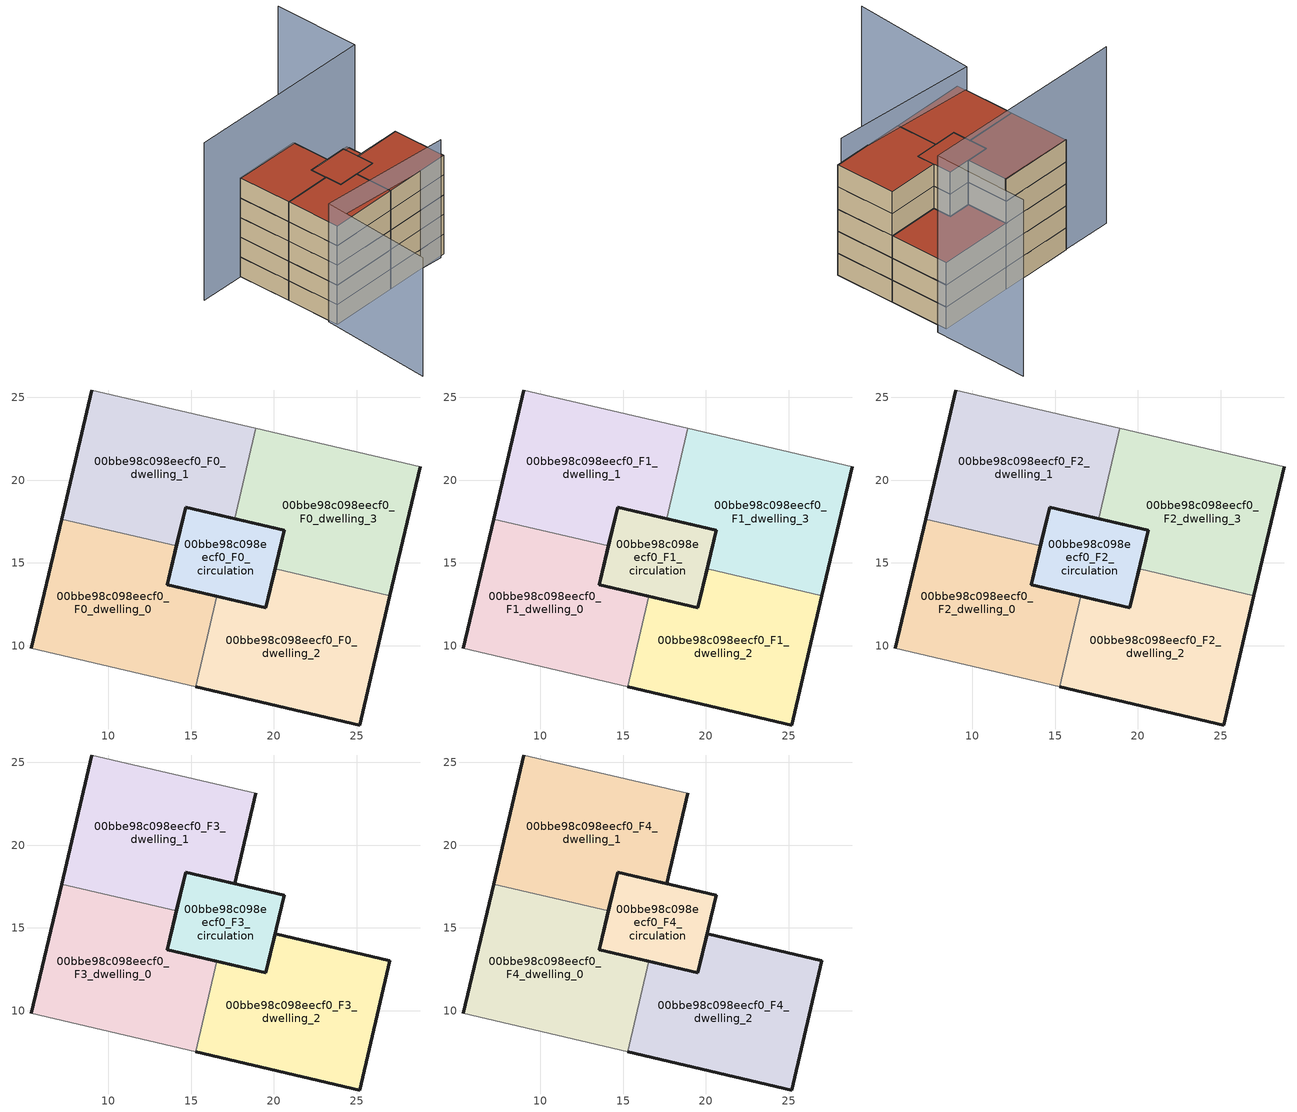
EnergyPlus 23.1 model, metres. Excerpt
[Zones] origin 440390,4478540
00bbe98c098eecf0_F0_dwelling_0
 floor ground (EU_floor_Construction): 15.27,7.53 16.55,12.99 13.57,13.68 14.12,16.03 7.17,17.65 5.35,9.84 z0
 wall outside (EU_wall_Construction): 5.35,9.84 7.17,17.65 / 14.12,16.03 13.57,13.68 16.55,12.99 z0:3
 wall to 00bbe98c098eecf0_F0_dwelling_2 (EU_wall_Construction): 16.55,12.99 15.27,7.53 z0:3
 wall adiabatic (EU_wall_Construction): 15.27,7.53 5.35,9.84 z0:3
 wall to 00bbe98c098eecf0_F0_dwelling_1 (EU_wall_Construction): 7.17,17.65 14.12,16.03 z0:3
00bbe98c098eecf0_F0_dwelling_1
 floor ground (EU_floor_Construction): 17.64,17.67 18.91,23.14 8.99,25.45 7.17,17.65 14.12,16.03 14.66,18.37 z0
 wall outside (EU_wall_Construction): 17.64,17.67 14.66,18.37 14.12,16.03 / 7.17,17.65 8.99,25.45 z0:3
 wall adiabatic (EU_wall_Construction): 8.99,25.45 18.91,23.14 z0:3
 wall to 00bbe98c098eecf0_F0_dwelling_3 (EU_wall_Construction): 18.91,23.14 17.64,17.67 z0:3
00bbe98c098eecf0_F0_dwelling_2
 floor ground (EU_floor_Construction): 25.2,5.21 27.02,13.02 20.07,14.64 19.53,12.3 16.55,12.99 15.27,7.53 z0
 wall outside (EU_wall_Construction): 16.55,12.99 19.53,12.3 20.07,14.64 / 27.02,13.02 25.2,5.21 15.27,7.53 z0:3
 wall to 00bbe98c098eecf0_F0_dwelling_3 (EU_wall_Construction): 20.07,14.64 27.02,13.02 z0:3
00bbe98c098eecf0_F0_dwelling_3
 floor ground (EU_floor_Construction): 27.02,13.02 28.84,20.82 18.91,23.14 17.64,17.67 20.62,16.98 20.07,14.64 z0
 wall outside (EU_wall_Construction): 20.07,14.64 20.62,16.98 17.64,17.67 / 28.84,20.82 27.02,13.02 z0:3
 wall adiabatic (EU_wall_Construction): 18.91,23.14 28.84,20.82 z0:3
00bbe98c098eecf0_F0_circulation
 floor ground (EU_floor_Construction): 19.53,12.3 20.62,16.98 14.66,18.37 13.57,13.68 z0
 wall outside (EU_wall_Construction): 13.57,13.68 14.66,18.37 20.62,16.98 19.53,12.3 13.57,13.68 z0:3
00bbe98c098eecf0_F1_dwelling_0
 floor to 00bbe98c098eecf0_F0_dwelling_0 (EU_floor_Construction): 15.27,7.53 16.55,12.99 13.57,13.68 14.12,16.03 7.17,17.65 5.35,9.84 z3
 wall outside (EU_wall_Construction): 5.35,9.84 7.17,17.65 / 14.12,16.03 13.57,13.68 16.55,12.99 z3:6
 wall to 00bbe98c098eecf0_F1_dwelling_2 (EU_wall_Construction): 16.55,12.99 15.27,7.53 z3:6
 wall adiabatic (EU_wall_Construction): 15.27,7.53 5.35,9.84 z3:6
 wall to 00bbe98c098eecf0_F1_dwelling_1 (EU_wall_Construction): 7.17,17.65 14.12,16.03 z3:6
00bbe98c098eecf0_F1_dwelling_1
 floor to 00bbe98c098eecf0_F0_dwelling_1 (EU_floor_Construction): 17.64,17.67 18.91,23.14 8.99,25.45 7.17,17.65 14.12,16.03 14.66,18.37 z3
 wall outside (EU_wall_Construction): 17.64,17.67 14.66,18.37 14.12,16.03 / 7.17,17.65 8.99,25.45 z3:6
 wall adiabatic (EU_wall_Construction): 8.99,25.45 18.91,23.14 z3:6
 wall to 00bbe98c098eecf0_F1_dwelling_3 (EU_wall_Construction): 18.91,23.14 17.64,17.67 z3:6
00bbe98c098eecf0_F1_dwelling_2
 floor to 00bbe98c098eecf0_F0_dwelling_2 (EU_floor_Construction): 25.2,5.21 27.02,13.02 20.07,14.64 19.53,12.3 16.55,12.99 15.27,7.53 z3
 wall outside (EU_wall_Construction): 16.55,12.99 19.53,12.3 20.07,14.64 / 27.02,13.02 25.2,5.21 15.27,7.53 z3:6
 wall to 00bbe98c098eecf0_F1_dwelling_3 (EU_wall_Construction): 20.07,14.64 27.02,13.02 z3:6
00bbe98c098eecf0_F1_dwelling_3
 floor to 00bbe98c098eecf0_F0_dwelling_3 (EU_floor_Construction): 27.02,13.02 28.84,20.82 18.91,23.14 17.64,17.67 20.62,16.98 20.07,14.64 z3
 wall outside (EU_wall_Construction): 20.07,14.64 20.62,16.98 17.64,17.67 / 28.84,20.82 27.02,13.02 z3:6
 wall adiabatic (EU_wall_Construction): 18.91,23.14 28.84,20.82 z3:6
00bbe98c098eecf0_F1_circulation
 floor to 00bbe98c098eecf0_F0_circulation (EU_floor_Construction): 19.53,12.3 20.62,16.98 14.66,18.37 13.57,13.68 z3
 wall outside (EU_wall_Construction): 13.57,13.68 14.66,18.37 20.62,16.98 19.53,12.3 13.57,13.68 z3:6
00bbe98c098eecf0_F2_dwelling_0
 floor to 00bbe98c098eecf0_F1_dwelling_0 (EU_floor_Construction): 15.27,7.53 16.55,12.99 13.57,13.68 14.12,16.03 7.17,17.65 5.35,9.84 z6
 wall outside (EU_wall_Construction): 5.35,9.84 7.17,17.65 / 14.12,16.03 13.57,13.68 16.55,12.99 z6:9
 wall to 00bbe98c098eecf0_F2_dwelling_2 (EU_wall_Construction): 16.55,12.99 15.27,7.53 z6:9
 wall adiabatic (EU_wall_Construction): 15.27,7.53 5.35,9.84 z6:9
 wall to 00bbe98c098eecf0_F2_dwelling_1 (EU_wall_Construction): 7.17,17.65 14.12,16.03 z6:9
00bbe98c098eecf0_F2_dwelling_1
 floor to 00bbe98c098eecf0_F1_dwelling_1 (EU_floor_Construction): 17.64,17.67 18.91,23.14 8.99,25.45 7.17,17.65 14.12,16.03 14.66,18.37 z6
 wall outside (EU_wall_Construction): 17.64,17.67 14.66,18.37 14.12,16.03 / 7.17,17.65 8.99,25.45 z6:9
 wall adiabatic (EU_wall_Construction): 8.99,25.45 18.91,23.14 z6:9
 wall to 00bbe98c098eecf0_F2_dwelling_3 (EU_wall_Construction): 18.91,23.14 17.64,17.67 z6:9
00bbe98c098eecf0_F2_dwelling_2
 floor to 00bbe98c098eecf0_F1_dwelling_2 (EU_floor_Construction): 25.2,5.21 27.02,13.02 20.07,14.64 19.53,12.3 16.55,12.99 15.27,7.53 z6
 wall outside (EU_wall_Construction): 16.55,12.99 19.53,12.3 20.07,14.64 / 27.02,13.02 25.2,5.21 15.27,7.53 z6:9
 wall to 00bbe98c098eecf0_F2_dwelling_3 (EU_wall_Construction): 20.07,14.64 27.02,13.02 z6:9
00bbe98c098eecf0_F2_dwelling_3
 floor to 00bbe98c098eecf0_F1_dwelling_3 (EU_floor_Construction): 27.02,13.02 28.84,20.82 18.91,23.14 17.64,17.67 20.62,16.98 20.07,14.64 z6
 wall outside (EU_wall_Construction): 20.07,14.64 20.62,16.98 17.64,17.67 / 28.84,20.82 27.02,13.02 z6:9
 wall adiabatic (EU_wall_Construction): 18.91,23.14 28.84,20.82 z6:9
 roof outside (EU_roof_Construction): 28.84,20.82 27.02,13.02 20.07,14.64 20.62,16.98 17.64,17.67 18.91,23.14 z9
00bbe98c098eecf0_F2_circulation
 floor to 00bbe98c098eecf0_F1_circulation (EU_floor_Construction): 19.53,12.3 20.62,16.98 14.66,18.37 13.57,13.68 z6
 wall outside (EU_wall_Construction): 13.57,13.68 14.66,18.37 20.62,16.98 19.53,12.3 13.57,13.68 z6:9
00bbe98c098eecf0_F3_dwelling_0
 floor to 00bbe98c098eecf0_F2_dwelling_0 (EU_floor_Construction): 15.27,7.53 16.55,12.99 13.57,13.68 14.12,16.03 7.17,17.65 5.35,9.84 z9
 wall outside (EU_wall_Construction): 5.35,9.84 7.17,17.65 / 14.12,16.03 13.57,13.68 16.55,12.99 z9:12
 wall to 00bbe98c098eecf0_F3_dwelling_2 (EU_wall_Construction): 16.55,12.99 15.27,7.53 z9:12
 wall adiabatic (EU_wall_Construction): 15.27,7.53 5.35,9.84 z9:12
 wall to 00bbe98c098eecf0_F3_dwelling_1 (EU_wall_Construction): 7.17,17.65 14.12,16.03 z9:12
00bbe98c098eecf0_F3_dwelling_1
 floor to 00bbe98c098eecf0_F2_dwelling_1 (EU_floor_Construction): 17.64,17.67 18.91,23.14 8.99,25.45 7.17,17.65 14.12,16.03 14.66,18.37 z9
 wall outside (EU_wall_Construction): 7.17,17.65 8.99,25.45 / 18.91,23.14 17.64,17.67 14.66,18.37 14.12,16.03 z9:12
 wall adiabatic (EU_wall_Construction): 8.99,25.45 18.91,23.14 z9:12
00bbe98c098eecf0_F3_dwelling_2
 floor to 00bbe98c098eecf0_F2_dwelling_2 (EU_floor_Construction): 25.2,5.21 27.02,13.02 20.07,14.64 19.53,12.3 16.55,12.99 15.27,7.53 z9
 wall outside (EU_wall_Construction): 16.55,12.99 19.53,12.3 20.07,14.64 27.02,13.02 25.2,5.21 15.27,7.53 z9:12
00bbe98c098eecf0_F3_circulation
 floor to 00bbe98c098eecf0_F2_circulation (EU_floor_Construction): 19.53,12.3 20.62,16.98 14.66,18.37 13.57,13.68 z9
 wall outside (EU_wall_Construction): 13.57,13.68 14.66,18.37 20.62,16.98 19.53,12.3 13.57,13.68 z9:12
00bbe98c098eecf0_F4_dwelling_0
 floor to 00bbe98c098eecf0_F3_dwelling_0 (EU_floor_Construction): 15.27,7.53 16.55,12.99 13.57,13.68 14.12,16.03 7.17,17.65 5.35,9.84 z12
 wall outside (EU_wall_Construction): 5.35,9.84 7.17,17.65 / 14.12,16.03 13.57,13.68 16.55,12.99 z12:15
 wall to 00bbe98c098eecf0_F4_dwelling_2 (EU_wall_Construction): 16.55,12.99 15.27,7.53 z12:15
 wall adiabatic (EU_wall_Construction): 15.27,7.53 5.35,9.84 z12:15
 wall to 00bbe98c098eecf0_F4_dwelling_1 (EU_wall_Construction): 7.17,17.65 14.12,16.03 z12:15
 roof outside (EU_roof_Construction): 14.12,16.03 13.57,13.68 16.55,12.99 15.27,7.53 5.35,9.84 7.17,17.65 z15
00bbe98c098eecf0_F4_dwelling_1
 floor to 00bbe98c098eecf0_F3_dwelling_1 (EU_floor_Construction): 17.64,17.67 18.91,23.14 8.99,25.45 7.17,17.65 14.12,16.03 14.66,18.37 z12
 wall outside (EU_wall_Construction): 7.17,17.65 8.99,25.45 / 18.91,23.14 17.64,17.67 14.66,18.37 14.12,16.03 z12:15
 wall adiabatic (EU_wall_Construction): 8.99,25.45 18.91,23.14 z12:15
 roof outside (EU_roof_Construction): 18.91,23.14 17.64,17.67 14.66,18.37 14.12,16.03 7.17,17.65 8.99,25.45 z15
00bbe98c098eecf0_F4_dwelling_2
 floor to 00bbe98c098eecf0_F3_dwelling_2 (EU_floor_Construction): 25.2,5.21 27.02,13.02 20.07,14.64 19.53,12.3 16.55,12.99 15.27,7.53 z12
 wall outside (EU_wall_Construction): 16.55,12.99 19.53,12.3 20.07,14.64 27.02,13.02 25.2,5.21 15.27,7.53 z12:15
 roof outside (EU_roof_Construction): 27.02,13.02 25.2,5.21 15.27,7.53 16.55,12.99 19.53,12.3 20.07,14.64 z15
00bbe98c098eecf0_F4_circulation
 floor to 00bbe98c098eecf0_F3_circulation (EU_floor_Construction): 19.53,12.3 20.62,16.98 14.66,18.37 13.57,13.68 z12
 wall outside (EU_wall_Construction): 13.57,13.68 14.66,18.37 20.62,16.98 19.53,12.3 13.57,13.68 z12:15
 roof outside (EU_roof_Construction): 20.62,16.98 19.53,12.3 13.57,13.68 14.66,18.37 z15
shading: 0.42,-4.8 5.4,11.07 / 5.4,11.07 24.22,5.16 z0:18; 32.92,32.66 29.86,20.24 / 29.86,20.24 2.32,27.01 z0:24
[Building]
EU S2 Campaign: North Axis=0; Terrain=City; Solar Distribution=FullExterior
[Site:Location]
Madrid: Latitude=40.5; Longitude=-3.5; Time Zone=1; Elevation=609
[SizingPeriod:WeatherFileDays]
AnnualSizingPeriod: Begin Month=1; Begin Day of Month=1; End Month=12; End Day of Month=31; Day of Week for Start Day=Monday; Use Weather File Daylight Saving Period=No; Use Weather File Rain and Snow Indicators=No
[MATERIAL]
EU_InternalMass_Material: Roughness=MediumRough; Thickness=0.1; Conductivity=1; Density=1800; Specific Heat=900; Thermal Absorptance=0.9; Solar Absorptance=0.7; Visible Absorptance=0.7
[MATERIAL:NOMASS] Roughness=MediumRough; Thermal Absorptance=0.9; Solar Absorptance=0.7; Visible Absorptance=0.7
Name | Thermal Resistance
EU_wall_NoMass | 1.60022
EU_roof_NoMass | 1.57597
EU_floor_NoMass | 0.470652
[CONSTRUCTION]
EU_wall_Construction: EU_wall_NoMass
EU_roof_Construction: EU_roof_NoMass
EU_floor_Construction: EU_floor_NoMass
EU_InternalMass_Construction: EU_InternalMass_Material
[ZONE] Type=1; Multiplier=1; Ceiling Height=autocalculate; Floor Area=autocalculate; Part of Total Floor Area=Yes
Name | Volume
00bbe98c098eecf0_F0_dwelling_0; 00bbe98c098eecf0_F1_dwelling_0; 00bbe98c098eecf0_F2_dwelling_0; 00bbe98c098eecf0_F3_dwelling_0; 00bbe98c098eecf0_F4_dwelling_0 | 222.916
00bbe98c098eecf0_F0_dwelling_1; 00bbe98c098eecf0_F1_dwelling_1; 00bbe98c098eecf0_F2_dwelling_1; 00bbe98c098eecf0_F3_dwelling_1; 00bbe98c098eecf0_F4_dwelling_1 | 222.903
00bbe98c098eecf0_F0_dwelling_2; 00bbe98c098eecf0_F1_dwelling_2; 00bbe98c098eecf0_F2_dwelling_2; 00bbe98c098eecf0_F3_dwelling_2; 00bbe98c098eecf0_F4_dwelling_2 | 222.929
00bbe98c098eecf0_F0_dwelling_3; 00bbe98c098eecf0_F1_dwelling_3; 00bbe98c098eecf0_F2_dwelling_3 | 222.914
00bbe98c098eecf0_F0_circulation; 00bbe98c098eecf0_F1_circulation; 00bbe98c098eecf0_F2_circulation; 00bbe98c098eecf0_F3_circulation; 00bbe98c098eecf0_F4_circulation | 88.1825
[INTERNALMASS] Construction=EU_InternalMass_Construction
Name | Zone or ZoneList | Surface Area
00bbe98c098eecf0_F0_dwelling_0_EU_InternalMass | 00bbe98c098eecf0_F0_dwelling_0 | 74.3037
00bbe98c098eecf0_F0_dwelling_1_EU_InternalMass | 00bbe98c098eecf0_F0_dwelling_1 | 74.3037
00bbe98c098eecf0_F0_dwelling_2_EU_InternalMass | 00bbe98c098eecf0_F0_dwelling_2 | 74.3037
00bbe98c098eecf0_F0_dwelling_3_EU_InternalMass | 00bbe98c098eecf0_F0_dwelling_3 | 74.3037
00bbe98c098eecf0_F1_dwelling_0_EU_InternalMass | 00bbe98c098eecf0_F1_dwelling_0 | 74.3037
00bbe98c098eecf0_F1_dwelling_1_EU_InternalMass | 00bbe98c098eecf0_F1_dwelling_1 | 74.3037
00bbe98c098eecf0_F1_dwelling_2_EU_InternalMass | 00bbe98c098eecf0_F1_dwelling_2 | 74.3037
00bbe98c098eecf0_F1_dwelling_3_EU_InternalMass | 00bbe98c098eecf0_F1_dwelling_3 | 74.3037
00bbe98c098eecf0_F2_dwelling_0_EU_InternalMass | 00bbe98c098eecf0_F2_dwelling_0 | 74.3037
00bbe98c098eecf0_F2_dwelling_1_EU_InternalMass | 00bbe98c098eecf0_F2_dwelling_1 | 74.3037
00bbe98c098eecf0_F2_dwelling_2_EU_InternalMass | 00bbe98c098eecf0_F2_dwelling_2 | 74.3037
00bbe98c098eecf0_F2_dwelling_3_EU_InternalMass | 00bbe98c098eecf0_F2_dwelling_3 | 74.3037
00bbe98c098eecf0_F3_dwelling_0_EU_InternalMass | 00bbe98c098eecf0_F3_dwelling_0 | 148.607
00bbe98c098eecf0_F3_dwelling_1_EU_InternalMass | 00bbe98c098eecf0_F3_dwelling_1 | 74.3037
00bbe98c098eecf0_F3_dwelling_2_EU_InternalMass | 00bbe98c098eecf0_F3_dwelling_2 | 74.3037
00bbe98c098eecf0_F4_dwelling_0_EU_InternalMass | 00bbe98c098eecf0_F4_dwelling_0 | 148.607
00bbe98c098eecf0_F4_dwelling_1_EU_InternalMass | 00bbe98c098eecf0_F4_dwelling_1 | 74.3037
00bbe98c098eecf0_F4_dwelling_2_EU_InternalMass | 00bbe98c098eecf0_F4_dwelling_2 | 74.3037
[OTHEREQUIPMENT] Fuel Type=Electricity; Design Level Calculation Method=Watts/Area; Power per Zone Floor Area=1; Fraction Latent=0; Fraction Radiant=0; Fraction Lost=0; Carbon Dioxide Generation Rate=0; EndUse Subcategory=EU_Step8_InternalGains
Name | Zone or ZoneList or Space or SpaceList | Schedule
EU_Step8_InternalGain_00bbe98c098eecf0_F0_dwelling_0_f000 | 00bbe98c098eecf0_F0_dwelling_0 | EU_Step8_GainSchedule_00bbe98c098eecf0_F0_dwelling_0_f000
EU_Step8_InternalGain_00bbe98c098eecf0_F0_dwelling_1_f000 | 00bbe98c098eecf0_F0_dwelling_1 | EU_Step8_GainSchedule_00bbe98c098eecf0_F0_dwelling_1_f000
EU_Step8_InternalGain_00bbe98c098eecf0_F0_dwelling_2_f000 | 00bbe98c098eecf0_F0_dwelling_2 | EU_Step8_GainSchedule_00bbe98c098eecf0_F0_dwelling_2_f000
EU_Step8_InternalGain_00bbe98c098eecf0_F0_dwelling_3_f000 | 00bbe98c098eecf0_F0_dwelling_3 | EU_Step8_GainSchedule_00bbe98c098eecf0_F0_dwelling_3_f000
EU_Step8_InternalGain_00bbe98c098eecf0_F1_dwelling_0_f000 | 00bbe98c098eecf0_F1_dwelling_0 | EU_Step8_GainSchedule_00bbe98c098eecf0_F1_dwelling_0_f000
EU_Step8_InternalGain_00bbe98c098eecf0_F1_dwelling_1_f000 | 00bbe98c098eecf0_F1_dwelling_1 | EU_Step8_GainSchedule_00bbe98c098eecf0_F1_dwelling_1_f000
EU_Step8_InternalGain_00bbe98c098eecf0_F1_dwelling_2_f000 | 00bbe98c098eecf0_F1_dwelling_2 | EU_Step8_GainSchedule_00bbe98c098eecf0_F1_dwelling_2_f000
EU_Step8_InternalGain_00bbe98c098eecf0_F1_dwelling_3_f000 | 00bbe98c098eecf0_F1_dwelling_3 | EU_Step8_GainSchedule_00bbe98c098eecf0_F1_dwelling_3_f000
EU_Step8_InternalGain_00bbe98c098eecf0_F2_dwelling_0_f000 | 00bbe98c098eecf0_F2_dwelling_0 | EU_Step8_GainSchedule_00bbe98c098eecf0_F2_dwelling_0_f000
EU_Step8_InternalGain_00bbe98c098eecf0_F2_dwelling_1_f000 | 00bbe98c098eecf0_F2_dwelling_1 | EU_Step8_GainSchedule_00bbe98c098eecf0_F2_dwelling_1_f000
EU_Step8_InternalGain_00bbe98c098eecf0_F2_dwelling_2_f000 | 00bbe98c098eecf0_F2_dwelling_2 | EU_Step8_GainSchedule_00bbe98c098eecf0_F2_dwelling_2_f000
EU_Step8_InternalGain_00bbe98c098eecf0_F2_dwelling_3_f000 | 00bbe98c098eecf0_F2_dwelling_3 | EU_Step8_GainSchedule_00bbe98c098eecf0_F2_dwelling_3_f000
EU_Step8_InternalGain_00bbe98c098eecf0_F3_dwelling_0_f000 | 00bbe98c098eecf0_F3_dwelling_0 | EU_Step8_GainSchedule_00bbe98c098eecf0_F3_dwelling_0_f000
EU_Step8_InternalGain_00bbe98c098eecf0_F3_dwelling_1_f000 | 00bbe98c098eecf0_F3_dwelling_1 | EU_Step8_GainSchedule_00bbe98c098eecf0_F3_dwelling_1_f000
EU_Step8_InternalGain_00bbe98c098eecf0_F3_dwelling_2_f000 | 00bbe98c098eecf0_F3_dwelling_2 | EU_Step8_GainSchedule_00bbe98c098eecf0_F3_dwelling_2_f000
EU_Step8_InternalGain_00bbe98c098eecf0_F4_dwelling_0_f000 | 00bbe98c098eecf0_F4_dwelling_0 | EU_Step8_GainSchedule_00bbe98c098eecf0_F4_dwelling_0_f000
EU_Step8_InternalGain_00bbe98c098eecf0_F4_dwelling_1_f000 | 00bbe98c098eecf0_F4_dwelling_1 | EU_Step8_GainSchedule_00bbe98c098eecf0_F4_dwelling_1_f000
EU_Step8_InternalGain_00bbe98c098eecf0_F4_dwelling_2_f000 | 00bbe98c098eecf0_F4_dwelling_2 | EU_Step8_GainSchedule_00bbe98c098eecf0_F4_dwelling_2_f000
[ZONEINFILTRATION:DESIGNFLOWRATE] Schedule=EU_AlwaysOn; Design Flow Rate Calculation Method=Flow/Area; Flow Rate per Floor Area=0.0005; Constant Term Coefficient=1; Temperature Term Coefficient=0; Velocity Term Coefficient=0; Velocity Squared Term Coefficient=0
Name | Zone or ZoneList or Space or SpaceList
EU_Circulation_Infiltration_00bbe98c098eecf0_F0_circulation | 00bbe98c098eecf0_F0_circulation
EU_Circulation_Infiltration_00bbe98c098eecf0_F1_circulation | 00bbe98c098eecf0_F1_circulation
EU_Circulation_Infiltration_00bbe98c098eecf0_F2_circulation | 00bbe98c098eecf0_F2_circulation
EU_Circulation_Infiltration_00bbe98c098eecf0_F3_circulation | 00bbe98c098eecf0_F3_circulation
EU_Circulation_Infiltration_00bbe98c098eecf0_F4_circulation | 00bbe98c098eecf0_F4_circulation
[ZONEVENTILATION:DESIGNFLOWRATE] Schedule=EU_AlwaysOn; Design Flow Rate Calculation Method=AirChanges/Hour; Air Changes per Hour=0.480704; Ventilation Type=Natural; Fan Pressure Rise=0; Fan Total Efficiency=1; Constant Term Coefficient=1; Temperature Term Coefficient=0; Velocity Term Coefficient=0; Velocity Squared Term Coefficient=0; Minimum Indoor Temperature=-100; Maximum Indoor Temperature=100; Delta Temperature=-100; Minimum Outdoor Temperature=-100; Maximum Outdoor Temperature=100; Maximum Wind Speed=40
Name | Zone or ZoneList or Space or SpaceList
EU_ConstantAir_00bbe98c098eecf0_F0_dwelling_0 | 00bbe98c098eecf0_F0_dwelling_0
EU_ConstantAir_00bbe98c098eecf0_F0_dwelling_1 | 00bbe98c098eecf0_F0_dwelling_1
EU_ConstantAir_00bbe98c098eecf0_F0_dwelling_2 | 00bbe98c098eecf0_F0_dwelling_2
EU_ConstantAir_00bbe98c098eecf0_F0_dwelling_3 | 00bbe98c098eecf0_F0_dwelling_3
EU_ConstantAir_00bbe98c098eecf0_F1_dwelling_0 | 00bbe98c098eecf0_F1_dwelling_0
EU_ConstantAir_00bbe98c098eecf0_F1_dwelling_1 | 00bbe98c098eecf0_F1_dwelling_1
EU_ConstantAir_00bbe98c098eecf0_F1_dwelling_2 | 00bbe98c098eecf0_F1_dwelling_2
EU_ConstantAir_00bbe98c098eecf0_F1_dwelling_3 | 00bbe98c098eecf0_F1_dwelling_3
EU_ConstantAir_00bbe98c098eecf0_F2_dwelling_0 | 00bbe98c098eecf0_F2_dwelling_0
EU_ConstantAir_00bbe98c098eecf0_F2_dwelling_1 | 00bbe98c098eecf0_F2_dwelling_1
EU_ConstantAir_00bbe98c098eecf0_F2_dwelling_2 | 00bbe98c098eecf0_F2_dwelling_2
EU_ConstantAir_00bbe98c098eecf0_F2_dwelling_3 | 00bbe98c098eecf0_F2_dwelling_3
EU_ConstantAir_00bbe98c098eecf0_F3_dwelling_0 | 00bbe98c098eecf0_F3_dwelling_0
EU_ConstantAir_00bbe98c098eecf0_F3_dwelling_1 | 00bbe98c098eecf0_F3_dwelling_1
EU_ConstantAir_00bbe98c098eecf0_F3_dwelling_2 | 00bbe98c098eecf0_F3_dwelling_2
EU_ConstantAir_00bbe98c098eecf0_F4_dwelling_0 | 00bbe98c098eecf0_F4_dwelling_0
EU_ConstantAir_00bbe98c098eecf0_F4_dwelling_1 | 00bbe98c098eecf0_F4_dwelling_1
EU_ConstantAir_00bbe98c098eecf0_F4_dwelling_2 | 00bbe98c098eecf0_F4_dwelling_2
[HVACTEMPLATE:THERMOSTAT] Constant Heating Setpoint=20; Constant Cooling Setpoint=50
EU_HeatOnly_00bbe98c098eecf0_F0_dwelling_0; EU_HeatOnly_00bbe98c098eecf0_F0_dwelling_1; EU_HeatOnly_00bbe98c098eecf0_F0_dwelling_2; EU_HeatOnly_00bbe98c098eecf0_F0_dwelling_3; EU_HeatOnly_00bbe98c098eecf0_F1_dwelling_0; EU_HeatOnly_00bbe98c098eecf0_F1_dwelling_1; EU_HeatOnly_00bbe98c098eecf0_F1_dwelling_2; EU_HeatOnly_00bbe98c098eecf0_F1_dwelling_3; EU_HeatOnly_00bbe98c098eecf0_F2_dwelling_0; EU_HeatOnly_00bbe98c098eecf0_F2_dwelling_1; EU_HeatOnly_00bbe98c098eecf0_F2_dwelling_2; EU_HeatOnly_00bbe98c098eecf0_F2_dwelling_3; EU_HeatOnly_00bbe98c098eecf0_F3_dwelling_0; EU_HeatOnly_00bbe98c098eecf0_F3_dwelling_1; EU_HeatOnly_00bbe98c098eecf0_F3_dwelling_2; EU_HeatOnly_00bbe98c098eecf0_F4_dwelling_0; EU_HeatOnly_00bbe98c098eecf0_F4_dwelling_1; EU_HeatOnly_00bbe98c098eecf0_F4_dwelling_2
[HVACTEMPLATE:ZONE:IDEALLOADSAIRSYSTEM] System Availability Schedule=EU_AlwaysOn; Maximum Heating Supply Air Temperature=50; Minimum Cooling Supply Air Temperature=13; Maximum Heating Supply Air Humidity Ratio=0.0156; Minimum Cooling Supply Air Humidity Ratio=0.0077; Heating Limit=NoLimit; Cooling Limit=NoLimit; Heating Availability Schedule=EU_AlwaysOn; Cooling Availability Schedule=EU_CoolingOff; Dehumidification Control Type=ConstantSensibleHeatRatio; Cooling Sensible Heat Ratio=0.7; Dehumidification Setpoint=60; Humidification Control Type=None; Humidification Setpoint=30; Outdoor Air Method=None; Outdoor Air Flow Rate per Person=0.00944; Outdoor Air Flow Rate per Zone Floor Area=0; Outdoor Air Flow Rate per Zone=0; Demand Controlled Ventilation Type=None; Outdoor Air Economizer Type=NoEconomizer; Heat Recovery Type=None; Sensible Heat Recovery Effectiveness=0.7; Latent Heat Recovery Effectiveness=0.65
Name | Template Thermostat
00bbe98c098eecf0_F0_dwelling_0 | EU_HeatOnly_00bbe98c098eecf0_F0_dwelling_0
00bbe98c098eecf0_F0_dwelling_1 | EU_HeatOnly_00bbe98c098eecf0_F0_dwelling_1
00bbe98c098eecf0_F0_dwelling_2 | EU_HeatOnly_00bbe98c098eecf0_F0_dwelling_2
00bbe98c098eecf0_F0_dwelling_3 | EU_HeatOnly_00bbe98c098eecf0_F0_dwelling_3
00bbe98c098eecf0_F1_dwelling_0 | EU_HeatOnly_00bbe98c098eecf0_F1_dwelling_0
00bbe98c098eecf0_F1_dwelling_1 | EU_HeatOnly_00bbe98c098eecf0_F1_dwelling_1
00bbe98c098eecf0_F1_dwelling_2 | EU_HeatOnly_00bbe98c098eecf0_F1_dwelling_2
00bbe98c098eecf0_F1_dwelling_3 | EU_HeatOnly_00bbe98c098eecf0_F1_dwelling_3
00bbe98c098eecf0_F2_dwelling_0 | EU_HeatOnly_00bbe98c098eecf0_F2_dwelling_0
00bbe98c098eecf0_F2_dwelling_1 | EU_HeatOnly_00bbe98c098eecf0_F2_dwelling_1
00bbe98c098eecf0_F2_dwelling_2 | EU_HeatOnly_00bbe98c098eecf0_F2_dwelling_2
00bbe98c098eecf0_F2_dwelling_3 | EU_HeatOnly_00bbe98c098eecf0_F2_dwelling_3
00bbe98c098eecf0_F3_dwelling_0 | EU_HeatOnly_00bbe98c098eecf0_F3_dwelling_0
00bbe98c098eecf0_F3_dwelling_1 | EU_HeatOnly_00bbe98c098eecf0_F3_dwelling_1
00bbe98c098eecf0_F3_dwelling_2 | EU_HeatOnly_00bbe98c098eecf0_F3_dwelling_2
00bbe98c098eecf0_F4_dwelling_0 | EU_HeatOnly_00bbe98c098eecf0_F4_dwelling_0
00bbe98c098eecf0_F4_dwelling_1 | EU_HeatOnly_00bbe98c098eecf0_F4_dwelling_1
00bbe98c098eecf0_F4_dwelling_2 | EU_HeatOnly_00bbe98c098eecf0_F4_dwelling_2
[SIZING:ZONE] Zone Cooling Design Supply Air Temperature Input Method=SupplyAirTemperature; Zone Cooling Design Supply Air Temperature=13; Zone Heating Design Supply Air Temperature Input Method=SupplyAirTemperature; Zone Heating Design Supply Air Temperature=50; Zone Cooling Design Supply Air Humidity Ratio=0.008; Zone Heating Design Supply Air Humidity Ratio=0.008; Cooling Design Air Flow Method=DesignDay; Cooling Design Air Flow Rate=0; Cooling Minimum Air Flow per Zone Floor Area=0.000762; Cooling Minimum Air Flow=0; Cooling Minimum Air Flow Fraction=0.2; Heating Design Air Flow Method=DesignDay; Heating Design Air Flow Rate=0; Heating Maximum Air Flow per Zone Floor Area=0.002032; Heating Maximum Air Flow=0.141576; Heating Maximum Air Flow Fraction=0.3; Account for Dedicated Outdoor Air System=No; Dedicated Outdoor Air System Control Strategy=NeutralSupplyAir; Dedicated Outdoor Air Low Setpoint Temperature for Design=autosize; Dedicated Outdoor Air High Setpoint Temperature for Design=autosize; Zone Load Sizing Method=Sensible Load Only No Latent Load; Zone Latent Cooling Design Supply Air Humidity Ratio Input Method=HumidityRatioDifference; Zone Cooling Design Supply Air Humidity Ratio Difference=0.005; Zone Latent Heating Design Supply Air Humidity Ratio Input Method=HumidityRatioDifference; Zone Humidification Design Supply Air Humidity Ratio Difference=0.005
00bbe98c098eecf0_F0_dwelling_0; 00bbe98c098eecf0_F0_dwelling_1; 00bbe98c098eecf0_F0_dwelling_2; 00bbe98c098eecf0_F0_dwelling_3; 00bbe98c098eecf0_F1_dwelling_0; 00bbe98c098eecf0_F1_dwelling_1; 00bbe98c098eecf0_F1_dwelling_2; 00bbe98c098eecf0_F1_dwelling_3; 00bbe98c098eecf0_F2_dwelling_0; 00bbe98c098eecf0_F2_dwelling_1; 00bbe98c098eecf0_F2_dwelling_2; 00bbe98c098eecf0_F2_dwelling_3; 00bbe98c098eecf0_F3_dwelling_0; 00bbe98c098eecf0_F3_dwelling_1; 00bbe98c098eecf0_F3_dwelling_2; 00bbe98c098eecf0_F4_dwelling_0; 00bbe98c098eecf0_F4_dwelling_1; 00bbe98c098eecf0_F4_dwelling_2
[SCHEDULE:CONSTANT]
Name | Hourly Value
EU_AlwaysOn | 1
EU_CoolingOff | 0
[SCHEDULE:FILE] Column Number=1; Rows to Skip at Top=0; Number of Hours of Data=8760; Column Separator=Comma; Interpolate to Timestep=No; Minutes per Item=60; Adjust Schedule for Daylight Savings=Yes
Name | File
EU_Step8_GainSchedule_00bbe98c098eecf0_F0_dwelling_0_f000 | ../../schedules/00bbe98c098eecf0/00bbe98c098eecf0_F0_dwelling_0_f000_gain.csv
EU_Step8_GainSchedule_00bbe98c098eecf0_F0_dwelling_1_f000 | ../../schedules/00bbe98c098eecf0/00bbe98c098eecf0_F0_dwelling_1_f000_gain.csv
EU_Step8_GainSchedule_00bbe98c098eecf0_F0_dwelling_2_f000 | ../../schedules/00bbe98c098eecf0/00bbe98c098eecf0_F0_dwelling_2_f000_gain.csv
EU_Step8_GainSchedule_00bbe98c098eecf0_F0_dwelling_3_f000 | ../../schedules/00bbe98c098eecf0/00bbe98c098eecf0_F0_dwelling_3_f000_gain.csv
EU_Step8_GainSchedule_00bbe98c098eecf0_F1_dwelling_0_f000 | ../../schedules/00bbe98c098eecf0/00bbe98c098eecf0_F1_dwelling_0_f000_gain.csv
EU_Step8_GainSchedule_00bbe98c098eecf0_F1_dwelling_1_f000 | ../../schedules/00bbe98c098eecf0/00bbe98c098eecf0_F1_dwelling_1_f000_gain.csv
EU_Step8_GainSchedule_00bbe98c098eecf0_F1_dwelling_2_f000 | ../../schedules/00bbe98c098eecf0/00bbe98c098eecf0_F1_dwelling_2_f000_gain.csv
EU_Step8_GainSchedule_00bbe98c098eecf0_F1_dwelling_3_f000 | ../../schedules/00bbe98c098eecf0/00bbe98c098eecf0_F1_dwelling_3_f000_gain.csv
EU_Step8_GainSchedule_00bbe98c098eecf0_F2_dwelling_0_f000 | ../../schedules/00bbe98c098eecf0/00bbe98c098eecf0_F2_dwelling_0_f000_gain.csv
EU_Step8_GainSchedule_00bbe98c098eecf0_F2_dwelling_1_f000 | ../../schedules/00bbe98c098eecf0/00bbe98c098eecf0_F2_dwelling_1_f000_gain.csv
EU_Step8_GainSchedule_00bbe98c098eecf0_F2_dwelling_2_f000 | ../../schedules/00bbe98c098eecf0/00bbe98c098eecf0_F2_dwelling_2_f000_gain.csv
EU_Step8_GainSchedule_00bbe98c098eecf0_F2_dwelling_3_f000 | ../../schedules/00bbe98c098eecf0/00bbe98c098eecf0_F2_dwelling_3_f000_gain.csv
EU_Step8_GainSchedule_00bbe98c098eecf0_F3_dwelling_0_f000 | ../../schedules/00bbe98c098eecf0/00bbe98c098eecf0_F3_dwelling_0_f000_gain.csv
EU_Step8_GainSchedule_00bbe98c098eecf0_F3_dwelling_1_f000 | ../../schedules/00bbe98c098eecf0/00bbe98c098eecf0_F3_dwelling_1_f000_gain.csv
EU_Step8_GainSchedule_00bbe98c098eecf0_F3_dwelling_2_f000 | ../../schedules/00bbe98c098eecf0/00bbe98c098eecf0_F3_dwelling_2_f000_gain.csv
EU_Step8_GainSchedule_00bbe98c098eecf0_F4_dwelling_0_f000 | ../../schedules/00bbe98c098eecf0/00bbe98c098eecf0_F4_dwelling_0_f000_gain.csv
EU_Step8_GainSchedule_00bbe98c098eecf0_F4_dwelling_1_f000 | ../../schedules/00bbe98c098eecf0/00bbe98c098eecf0_F4_dwelling_1_f000_gain.csv
EU_Step8_GainSchedule_00bbe98c098eecf0_F4_dwelling_2_f000 | ../../schedules/00bbe98c098eecf0/00bbe98c098eecf0_F4_dwelling_2_f000_gain.csv
